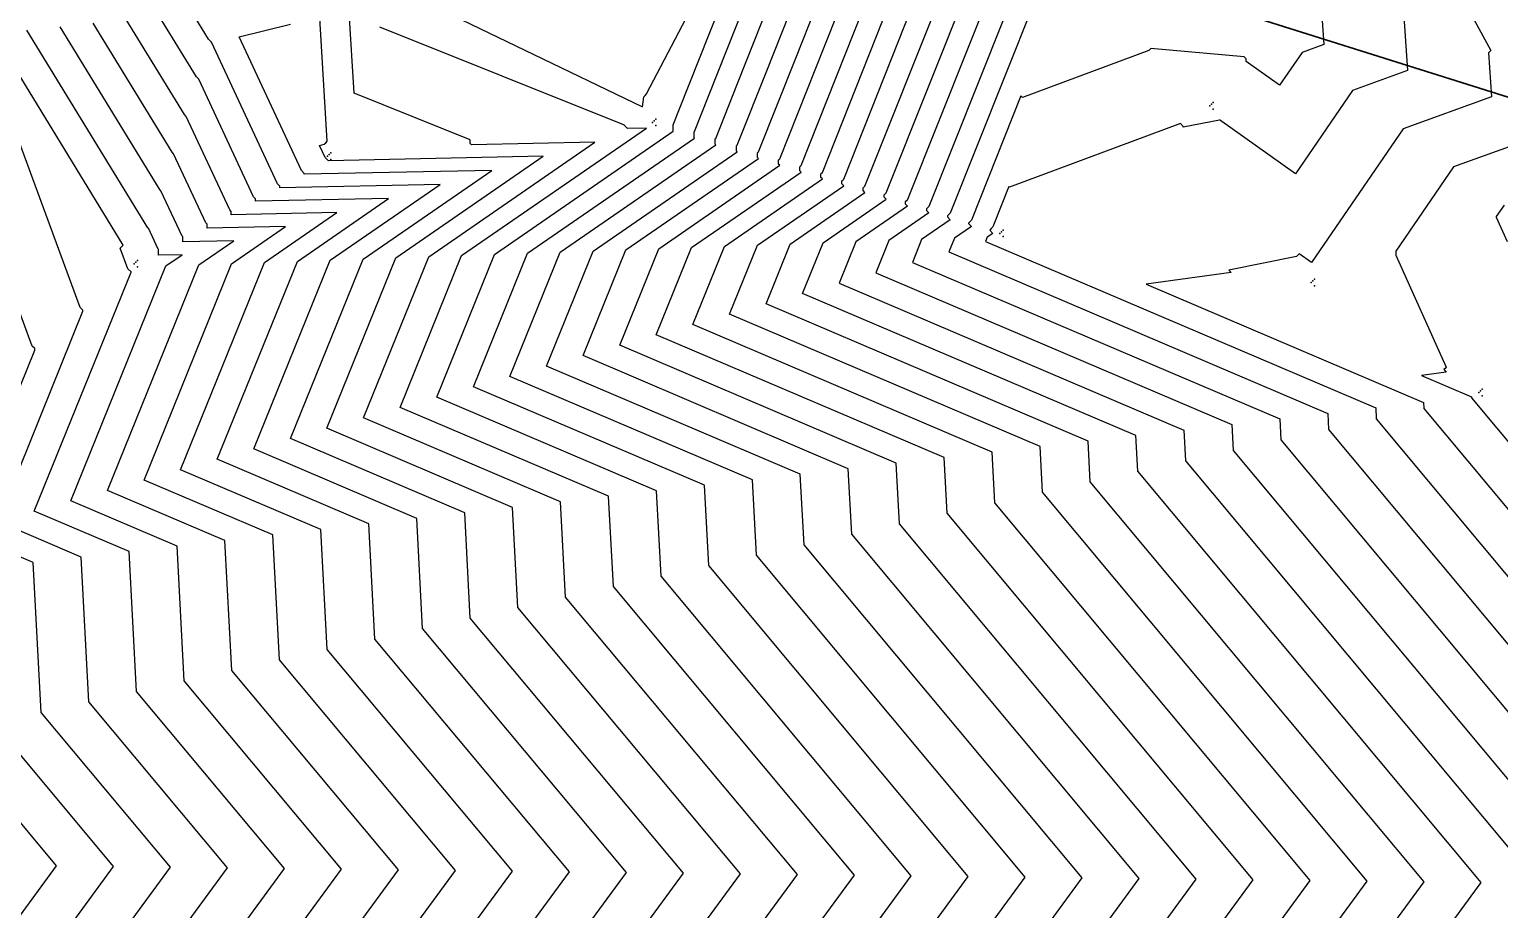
# Model space of a CAD drawing. Header units: metres. Extents: x 419582 to 423558, y 4805372 to 4807539.
# Drawn here: x 423111.4 to 423201.9, y 4807427.5 to 4807481.7 of the extents above; entities that cross this region are included whole.
import ezdxf

# ---------------------------------------------------------------- set-up
doc = ezdxf.new("R2010")
doc.units = ezdxf.units.M
for name, color, linetype in [('C-TINN', 4, 'Continuous'), ('C-TOPO-MAJR', 9, 'Continuous'), ('C-TOPO-MINR', 8, 'Continuous')]:
    doc.layers.add(name, color=color, linetype=linetype)

msp = doc.modelspace()

# ---------------------------------------------------------------- linework, layer by layer
at = {"color": 31, "lineweight": 30, "true_color": 0xffbd7a, "elevation": 1718.013}
msp.add_lwpolyline([(423449.834, 4807399.592), (423130.593, 4807500.114), (421950.92, 4806612.998), (421795.045, 4806430.988), (421305.015, 4806147.038), (421305.015, 4806147.038), (420630.083, 4805770.97), (419765.157, 4805549.54), (419617.356, 4805580.088)], dxfattribs=at)
at = {"layer": 'C-TINN', "color": 4, "linetype": 'Continuous', "lineweight": -3}
for p in [(423184.09, 4807476.95, 1747.92), (423184.19, 4807477.05, 1747.92), (423184.29, 4807477.15, 1747.92), (423184.29, 4807476.75, 1747.92), (423149.78, 4807475.93, 1732.18), (423149.88, 4807476.03, 1732.18), (423149.98, 4807476.13, 1732.18), (423149.98, 4807475.73, 1732.18), (423129.99, 4807474.05, 1730.1), (423129.79, 4807473.85, 1730.1), (423129.89, 4807473.95, 1730.1), (423129.99, 4807473.65, 1730.1), (423171.16, 4807469.1, 1748.48), (423171.26, 4807469.2, 1748.48), (423171.36, 4807469.3, 1748.48), (423171.36, 4807468.9, 1748.48), (423117.88, 4807467.23, 1722.13), (423117.98, 4807467.33, 1722.13), (423118.08, 4807467.43, 1722.13), (423118.08, 4807467.03, 1722.13), (423190.32, 4807466.08, 1749.19), (423190.42, 4807466.18, 1749.19), (423190.52, 4807466.28, 1749.19), (423190.52, 4807465.88, 1749.19), (423200.84, 4807459.51, 1750.22), (423200.64, 4807459.31, 1750.22), (423200.74, 4807459.41, 1750.22), (423200.84, 4807459.11, 1750.22)]:
    msp.add_point(p, dxfattribs=at)
at = {"layer": 'C-TOPO-MAJR', "color": 9, "linetype": 'Continuous', "lineweight": -3, "flags": 128}
for points, elevation in [([(423167.452, 4807422.264), (423172.727, 4807429.467), (423156.177, 4807449.292), (423155.929, 4807453.935), (423141.009, 4807460.298), (423144.103, 4807467.943), (423153.679, 4807474.548), (423153.644, 4807474.583), (423153.644, 4807474.914), (423153.662, 4807474.931), (423153.679, 4807474.948), (423155.023, 4807478.325), (423159.678, 4807490.082)], 1735), ([(423172.907, 4807486.111), (423166.795, 4807470.758), (423166.717, 4807470.68), (423166.638, 4807470.601), (423166.638, 4807470.515), (423166.795, 4807470.358), (423164.323, 4807468.653), (423163.525, 4807466.679), (423185.437, 4807457.335), (423185.522, 4807455.743), (423207.798, 4807429.058)], 1745), ([(423148.886, 4807421.062), (423155.191, 4807429.672), (423141.504, 4807446.067), (423141.176, 4807452.235), (423129.751, 4807457.107), (423133.993, 4807467.589), (423143.06, 4807473.843), (423129.841, 4807473.567), (423129.841, 4807473.572), (423129.643, 4807473.769), (423129.295, 4807474.517), (423129.582, 4807474.589), (423129.673, 4807474.68), (423129.764, 4807474.771), (423129.309, 4807482.342)], 1730), ([(423186.018, 4807423.467), (423190.263, 4807429.263), (423170.849, 4807452.517), (423170.683, 4807455.635), (423152.267, 4807463.489), (423154.213, 4807468.298), (423160.237, 4807472.453), (423160.141, 4807472.549), (423160.141, 4807472.757), (423160.189, 4807472.805), (423160.237, 4807472.853), (423163.965, 4807482.218)], 1740), ([(423130.32, 4807419.86), (423137.655, 4807429.877), (423126.832, 4807442.842), (423126.422, 4807450.535), (423118.493, 4807453.916), (423123.883, 4807467.234), (423127.19, 4807469.514), (423122.369, 4807469.414), (423122.369, 4807469.67), (423122.297, 4807469.742), (423120.311, 4807474.003), (423120.225, 4807474.089), (423115.357, 4807482.037)], 1725), ([(423080.256, 4807398.153), (423111.754, 4807418.657), (423120.119, 4807430.081), (423112.16, 4807439.616), (423111.668, 4807448.836), (423107.235, 4807450.726), (423111.763, 4807461.912), (423111.763, 4807462.013), (423111.613, 4807462.163), (423105.209, 4807479.575)], 1720), ([(423203.814, 4807474.908), (423199.085, 4807473.193), (423195.524, 4807468.003), (423195.524, 4807467.767), (423198.636, 4807460.871), (423198.557, 4807460.792), (423198.478, 4807460.713), (423198.636, 4807460.556), (423197.113, 4807460.348), (423200.191, 4807459.035), (423200.194, 4807458.968), (423225.334, 4807428.854)], 1750)]:
    msp.add_lwpolyline(points, dxfattribs=dict(at, elevation=elevation))
at = {"layer": 'C-TOPO-MINR', "color": 8, "linetype": 'Continuous', "lineweight": -3, "flags": 128}
for points, elevation in [([(423195.505, 4807500.578), (423192.739, 4807499.428), (423192.691, 4807499.435), (423192.592, 4807499.337), (423192.493, 4807499.238), (423192.493, 4807499.233), (423186.167, 4807495.131), (423173.7, 4807489.7), (423172.994, 4807488.657), (423172.908, 4807488.571), (423172.821, 4807488.484), (423172.204, 4807487.938), (423171.749, 4807486.925), (423171.118, 4807485.332), (423165.484, 4807471.177), (423165.411, 4807471.105), (423165.339, 4807471.032), (423165.339, 4807470.922), (423165.484, 4807470.777), (423162.301, 4807468.582), (423161.273, 4807466.041), (423182.486, 4807456.995), (423182.587, 4807455.098), (423204.291, 4807429.099)], 1744), ([(423206.201, 4807496.713), (423199.65, 4807495.834), (423199.65, 4807495.621), (423199.603, 4807495.575), (423199.556, 4807495.528), (423196.214, 4807490.14), (423196.214, 4807489.821), (423196.254, 4807489.78), (423201.369, 4807480.349), (423201.297, 4807480.277), (423201.225, 4807480.205), (423201.412, 4807477.512), (423195.976, 4807475.54), (423190.334, 4807467.316), (423189.588, 4807467.846), (423189.503, 4807467.761), (423189.418, 4807467.676), (423185.246, 4807466.835), (423185.393, 4807466.688), (423180.17, 4807465.974), (423197.24, 4807458.695), (423197.26, 4807458.323), (423221.827, 4807428.895)], 1749), ([(423160.026, 4807421.783), (423165.712, 4807429.549), (423150.308, 4807448.002), (423150.028, 4807453.255), (423136.506, 4807459.022), (423140.059, 4807467.801), (423151.056, 4807475.386), (423151.045, 4807475.396), (423151.045, 4807475.776), (423151.051, 4807475.781), (423151.056, 4807475.786), (423151.446, 4807476.768), (423156.996, 4807490.784)], 1733), ([(423163.739, 4807422.024), (423169.22, 4807429.508), (423153.242, 4807448.647), (423152.979, 4807453.595), (423138.757, 4807459.66), (423142.081, 4807467.872), (423152.367, 4807474.967), (423152.345, 4807474.99), (423152.345, 4807475.345), (423152.356, 4807475.356), (423152.367, 4807475.367), (423153.235, 4807477.547), (423158.337, 4807490.433)], 1734), ([(423171.166, 4807422.505), (423176.234, 4807429.427), (423159.111, 4807449.937), (423158.88, 4807454.275), (423143.26, 4807460.936), (423146.125, 4807468.014), (423154.991, 4807474.129), (423154.944, 4807474.176), (423154.944, 4807474.482), (423154.967, 4807474.506), (423154.991, 4807474.529), (423156.812, 4807479.104), (423161.019, 4807489.731)], 1736), ([(423174.879, 4807422.745), (423179.741, 4807429.386), (423162.046, 4807450.582), (423161.831, 4807454.615), (423145.512, 4807461.574), (423148.147, 4807468.085), (423156.302, 4807473.71), (423156.243, 4807473.769), (423156.243, 4807474.051), (423156.273, 4807474.081), (423156.302, 4807474.11), (423158.6, 4807479.883), (423162.36, 4807489.38)], 1737), ([(423178.592, 4807422.986), (423183.248, 4807429.345), (423164.98, 4807451.227), (423164.782, 4807454.955), (423147.763, 4807462.212), (423150.169, 4807468.156), (423157.614, 4807473.291), (423157.542, 4807473.363), (423157.542, 4807473.62), (423157.578, 4807473.656), (423157.614, 4807473.691), (423160.388, 4807480.661), (423163.702, 4807489.03)], 1738), ([(423182.305, 4807423.226), (423186.755, 4807429.304), (423167.915, 4807451.872), (423167.732, 4807455.295), (423150.015, 4807462.85), (423152.191, 4807468.227), (423158.925, 4807472.872), (423158.842, 4807472.956), (423158.842, 4807473.189), (423158.884, 4807473.23), (423158.925, 4807473.272), (423162.177, 4807481.44), (423165.043, 4807488.679)], 1739), ([(423195.725, 4807486.705), (423196.253, 4807479.115), (423192.868, 4807477.887), (423189.355, 4807472.766), (423184.682, 4807476.09), (423184.676, 4807476.084), (423184.67, 4807476.078), (423182.443, 4807475.629), (423182.443, 4807475.686), (423182.271, 4807475.857), (423171.748, 4807471.947), (423171.716, 4807471.978), (423170.73, 4807469.501), (423170.633, 4807469.404), (423170.536, 4807469.307), (423170.536, 4807469.295), (423170.73, 4807469.101), (423170.389, 4807468.866), (423170.279, 4807468.594), (423194.289, 4807458.355), (423194.325, 4807457.678), (423218.32, 4807428.936)], 1748), ([(423190.744, 4807485.749), (423191.094, 4807480.718), (423189.76, 4807480.234), (423188.376, 4807478.217), (423186.312, 4807479.686), (423186.312, 4807479.851), (423186.194, 4807479.969), (423180.46, 4807480.478), (423180.396, 4807480.415), (423180.333, 4807480.351), (423172.556, 4807477.462), (423172.459, 4807477.558), (423169.419, 4807469.92), (423169.328, 4807469.829), (423169.237, 4807469.738), (423169.237, 4807469.702), (423169.419, 4807469.52), (423168.367, 4807468.795), (423168.028, 4807467.956), (423191.339, 4807458.015), (423191.391, 4807457.033), (423214.813, 4807428.976)], 1747), ([(423134.692, 4807483.894), (423149.163, 4807476.893), (423149.249, 4807477.506), (423149.336, 4807477.593), (423149.424, 4807477.681), (423153.174, 4807484.869)], 1732), ([(423197.158, 4807424.188), (423200.784, 4807429.14), (423179.653, 4807454.453), (423179.535, 4807456.655), (423159.021, 4807465.403), (423160.279, 4807468.511), (423164.172, 4807471.196), (423164.039, 4807471.329), (423164.039, 4807471.463), (423164.106, 4807471.53), (423164.172, 4807471.596), (423169.33, 4807484.554)], 1743), ([(423193.445, 4807423.947), (423197.277, 4807429.181), (423176.718, 4807453.808), (423176.585, 4807456.315), (423156.77, 4807464.765), (423158.257, 4807468.44), (423162.86, 4807471.615), (423162.74, 4807471.736), (423162.74, 4807471.895), (423162.8, 4807471.955), (423162.86, 4807472.015), (423167.542, 4807483.775)], 1742), ([(423173.202, 4807483.138), (423168.107, 4807470.339), (423168.022, 4807470.254), (423167.938, 4807470.17), (423167.938, 4807470.109), (423168.107, 4807469.939), (423166.345, 4807468.724), (423165.776, 4807467.317), (423188.388, 4807457.675), (423188.456, 4807456.388), (423211.306, 4807429.017)], 1746), ([(423134.034, 4807420.1), (423141.162, 4807429.836), (423129.766, 4807443.487), (423129.372, 4807450.875), (423120.744, 4807454.555), (423125.905, 4807467.305), (423130.364, 4807470.38), (423123.863, 4807470.244), (423123.863, 4807470.45), (423123.766, 4807470.547), (423121.089, 4807476.293), (423120.972, 4807476.41), (423117.392, 4807482.255)], 1726), ([(423137.747, 4807420.341), (423144.67, 4807429.795), (423132.701, 4807444.132), (423132.323, 4807451.215), (423122.996, 4807455.193), (423127.927, 4807467.376), (423133.538, 4807471.246), (423125.358, 4807471.075), (423125.358, 4807471.231), (423125.235, 4807471.353), (423121.866, 4807478.583), (423121.72, 4807478.73), (423119.427, 4807482.473)], 1727), ([(423141.46, 4807420.581), (423148.177, 4807429.754), (423135.635, 4807444.777), (423135.274, 4807451.555), (423125.248, 4807455.831), (423129.949, 4807467.447), (423136.712, 4807472.111), (423126.852, 4807471.906), (423126.852, 4807472.011), (423126.705, 4807472.158), (423122.644, 4807480.874), (423122.467, 4807481.05), (423121.462, 4807482.69)], 1728), ([(423152.6, 4807421.302), (423158.698, 4807429.631), (423144.439, 4807446.712), (423144.126, 4807452.575), (423132.002, 4807457.745), (423136.015, 4807467.659), (423146.235, 4807474.709), (423138.64, 4807474.55), (423138.553, 4807474.637), (423138.553, 4807474.863), (423131.417, 4807477.721), (423131.118, 4807482.704)], 1731), ([(423189.731, 4807423.707), (423193.77, 4807429.222), (423173.784, 4807453.163), (423173.634, 4807455.975), (423154.518, 4807464.127), (423156.235, 4807468.369), (423161.549, 4807472.034), (423161.441, 4807472.142), (423161.441, 4807472.326), (423161.495, 4807472.38), (423161.549, 4807472.434), (423165.753, 4807482.997)], 1741), ([(423089.234, 4807399.644), (423119.181, 4807419.138), (423127.134, 4807429.999), (423118.028, 4807440.906), (423117.569, 4807449.516), (423111.738, 4807452.002), (423117.694, 4807466.718), (423117.694, 4807466.724), (423117.498, 4807466.921), (423117.028, 4807468.198), (423117.121, 4807468.291), (423117.214, 4807468.384), (423109.251, 4807481.384)], 1722), ([(423093.723, 4807400.389), (423122.894, 4807419.379), (423130.641, 4807429.958), (423120.963, 4807441.551), (423120.52, 4807449.855), (423113.99, 4807452.64), (423119.839, 4807467.092), (423120.841, 4807467.783), (423119.38, 4807467.753), (423119.38, 4807468.109), (423119.358, 4807468.131), (423118.756, 4807469.422), (423118.73, 4807469.449), (423111.286, 4807481.602)], 1723), ([(423126.607, 4807419.619), (423134.148, 4807429.918), (423123.897, 4807442.197), (423123.471, 4807450.195), (423116.241, 4807453.278), (423121.861, 4807467.163), (423124.016, 4807468.649), (423120.874, 4807468.583), (423120.874, 4807468.889), (423120.828, 4807468.936), (423119.534, 4807471.713), (423119.478, 4807471.769), (423113.321, 4807481.82)], 1724), ([(423145.173, 4807420.821), (423151.684, 4807429.713), (423138.57, 4807445.422), (423138.225, 4807451.895), (423127.499, 4807456.469), (423131.971, 4807467.518), (423139.886, 4807472.977), (423128.346, 4807472.736), (423128.346, 4807472.792), (423128.174, 4807472.964), (423124.34, 4807481.192), (423127.5, 4807481.98)], 1729), ([(423156.313, 4807421.543), (423162.205, 4807429.59), (423147.373, 4807447.357), (423147.077, 4807452.915), (423134.254, 4807458.383), (423138.037, 4807467.73), (423149.409, 4807475.574), (423148.25, 4807475.55), (423148.067, 4807475.733), (423148.067, 4807475.767), (423133.003, 4807481.799)], 1732), ([(423084.745, 4807398.898), (423115.468, 4807418.898), (423123.627, 4807430.04), (423115.094, 4807440.261), (423114.619, 4807449.176), (423109.487, 4807451.364), (423114.729, 4807464.315), (423114.729, 4807464.368), (423114.555, 4807464.542), (423110.471, 4807475.647)], 1721), ([(423202.193, 4807470.846), (423201.702, 4807470.13), (423201.702, 4807470.097), (423202.375, 4807468.604)], 1751), ([(423108.041, 4807418.417), (423116.612, 4807430.122), (423109.225, 4807438.971)], 1719), ([(423104.328, 4807418.176), (423113.105, 4807430.163), (423106.291, 4807438.326)], 1718)]:
    msp.add_lwpolyline(points, dxfattribs=dict(at, elevation=elevation))

doc.saveas('drawing.dxf')
